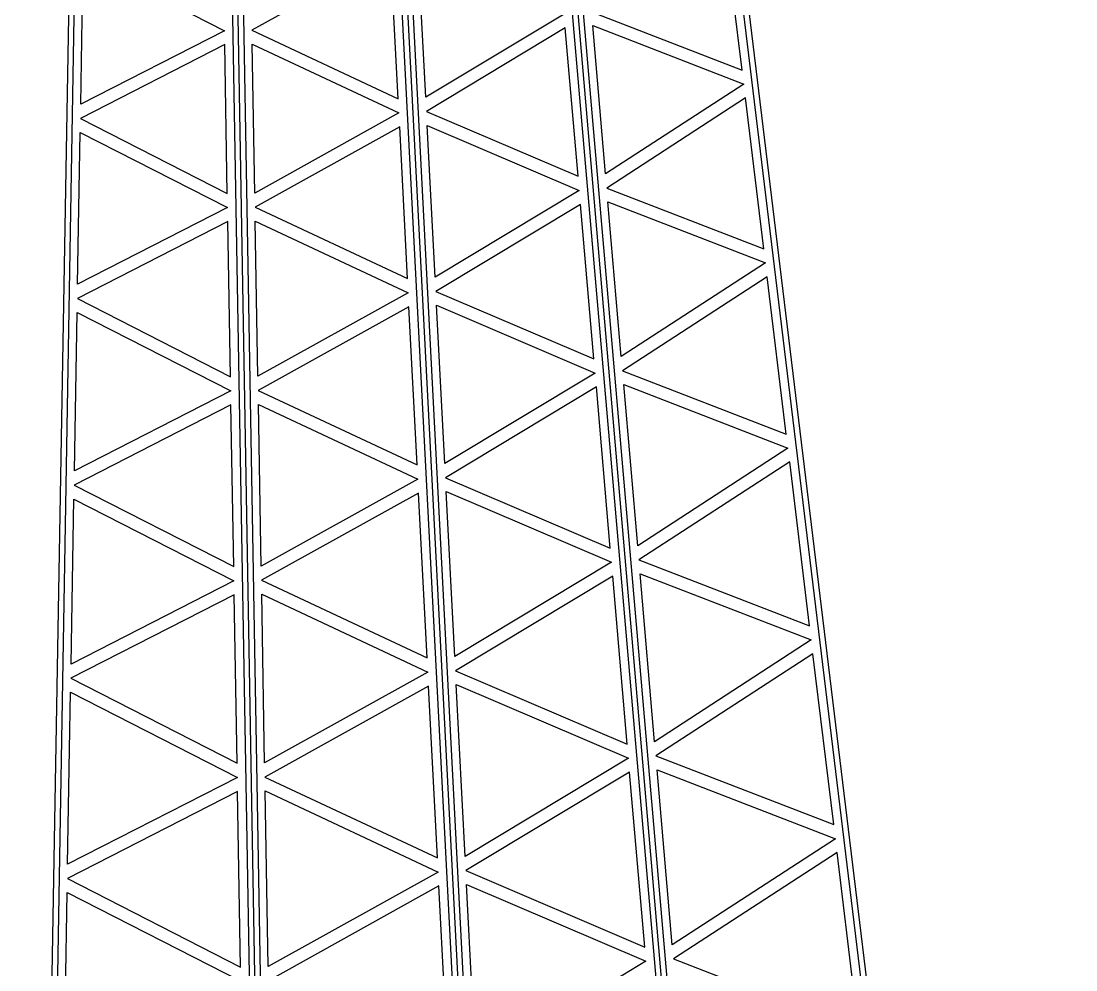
# Model space of a CAD drawing. Header units: millimetres. Extents: x -24 to 168, y 0 to 672.
# Drawn here: x -24 to 167.6, y 325.6 to 498 of the extents above; entities that cross this region are included whole.
import ezdxf

# ---------------------------------------------------------------- set-up
doc = ezdxf.new("R2010")
doc.units = ezdxf.units.MM
doc.header["$MEASUREMENT"] = 0
doc.layers.add('Body001', color=7, linetype='CONTINUOUS')

msp = doc.modelspace()

# ---------------------------------------------------------------- linework, layer by layer
at = {"layer": 'Body001'}
for p, q in [((86.3, 672.06, 1.2), (166.61, 9.81, 1.2)), ((86.3, 672.06, 1.2), (166.61, 9.81, 1.2)), ((87.29, 672.17, 0.2), (167.6, 9.92, 0.2)), ((87.29, 672.17), (167.6, 9.92)), ((87.29, 672.17, 0.2), (167.6, 9.92, 0.2)), ((87.29, 672.17), (167.6, 9.92)), ((61.43, 669.52, 1.2), (118.86, 4.89, 1.2)), ((61.43, 669.52, 1.2), (118.86, 4.89, 1.2)), ((62.43, 669.58, 0.2), (119.86, 4.96, 0.2)), ((62.43, 669.58, 0.2), (119.86, 4.96, 0.2)), ((63.42, 669.69, 1.2), (120.85, 5.07, 1.2)), ((63.42, 669.69, 1.2), (120.85, 5.07, 1.2)), ((-12.5, 667, 0.2), (-24, 0, 0.2)), ((-12.5, 667), (-24, 0)), ((-12.5, 667, 0.2), (-24, 0, 0.2)), ((-12.5, 667), (-24, 0)), ((-11.5, 667, 1.2), (-23, 0, 1.2)), ((-11.5, 667, 1.2), (-23, 0, 1.2)), ((11.5, 667, 1.2), (23, 0, 1.2)), ((11.5, 667, 1.2), (23, 0, 1.2)), ((12.5, 667, 0.2), (24, 0, 0.2)), ((12.5, 667, 0.2), (24, 0, 0.2)), ((13.5, 667.03, 1.2), (25, 0.03, 1.2)), ((13.5, 667.03, 1.2), (25, 0.03, 1.2)), ((36.49, 667.83, 1.2), (70.97, 1.62, 1.2)), ((36.49, 667.83, 1.2), (70.97, 1.62, 1.2)), ((37.49, 667.86, 0.2), (71.97, 1.65, 0.2)), ((37.49, 667.86, 0.2), (71.97, 1.65, 0.2)), ((38.48, 667.93, 1.2), (72.97, 1.72, 1.2)), ((38.48, 667.93, 1.2), (72.97, 1.72, 1.2)), ((106.97, 489.14, 1.2), (103.78, 515.43, 1.2)), ((106.97, 489.14), (103.78, 515.43)), ((106.97, 489.14, 1.2), (103.78, 515.43, 1.2)), ((106.97, 489.14), (103.78, 515.43)), ((43.13, 510.37, 1.2), (17.94, 496.37, 1.2)), ((43.13, 510.37), (17.94, 496.37)), ((43.13, 510.37, 1.2), (17.94, 496.37, 1.2)), ((43.13, 510.37), (17.94, 496.37)), ((44.5, 483.92, 1.2), (43.13, 510.37, 1.2)), ((44.5, 483.92), (43.13, 510.37)), ((44.5, 483.92, 1.2), (43.13, 510.37, 1.2)), ((44.5, 483.92), (43.13, 510.37)), ((49.5, 484.18, 1.2), (48.13, 510.62, 1.2)), ((49.5, 484.18), (48.13, 510.62)), ((49.5, 484.18, 1.2), (48.13, 510.62, 1.2)), ((49.5, 484.18), (48.13, 510.62)), ((-13.17, 482.92, 1.2), (-12.72, 509.4, 1.2)), ((-13.17, 482.92), (-12.72, 509.4)), ((-13.17, 482.92, 1.2), (-12.72, 509.4, 1.2)), ((-13.17, 482.92), (-12.72, 509.4)), ((-12.72, 509.4, 1.2), (12.94, 496.28, 1.2)), ((-12.72, 509.4), (12.94, 496.28)), ((-12.72, 509.4, 1.2), (12.94, 496.28, 1.2)), ((-12.72, 509.4), (12.94, 496.28)), ((74.63, 499.3, 1.2), (49.5, 484.18, 1.2)), ((74.63, 499.3), (49.5, 484.18)), ((74.63, 499.3, 1.2), (49.5, 484.18, 1.2)), ((74.63, 499.3), (49.5, 484.18)), ((79.61, 499.73, 1.2), (106.97, 489.14, 1.2)), ((79.61, 499.73), (106.97, 489.14)), ((79.61, 499.73, 1.2), (106.97, 489.14, 1.2)), ((79.61, 499.73), (106.97, 489.14)), ((12.94, 496.28, 1.2), (-13.17, 482.92, 1.2)), ((12.94, 496.28), (-13.17, 482.92)), ((12.94, 496.28, 1.2), (-13.17, 482.92, 1.2)), ((12.94, 496.28), (-13.17, 482.92)), ((12.94, 496.28), (12.94, 496.28, 1.2)), ((12.94, 496.28), (12.94, 496.28, 1.2)), ((17.94, 496.37, 1.2), (44.5, 483.92, 1.2)), ((17.94, 496.37), (17.94, 496.37, 1.2)), ((17.94, 496.37), (17.94, 496.37, 1.2)), ((17.94, 496.37), (44.5, 483.92)), ((17.94, 496.37, 1.2), (44.5, 483.92, 1.2)), ((17.94, 496.37), (44.5, 483.92)), ((74.85, 496.78, 1.2), (49.63, 481.6, 1.2)), ((74.85, 496.78), (49.63, 481.6)), ((74.85, 496.78, 1.2), (49.63, 481.6, 1.2)), ((74.85, 496.78), (49.63, 481.6)), ((77.18, 469.83, 1.2), (74.85, 496.78, 1.2)), ((74.85, 496.78), (74.85, 496.78, 1.2)), ((74.85, 496.78), (74.85, 496.78, 1.2)), ((77.18, 469.83), (74.85, 496.78)), ((77.18, 469.83, 1.2), (74.85, 496.78, 1.2)), ((77.18, 469.83), (74.85, 496.78)), ((79.83, 497.21, 1.2), (107.28, 486.58, 1.2)), ((82.16, 470.26, 1.2), (79.83, 497.21, 1.2)), ((79.83, 497.21), (79.83, 497.21, 1.2)), ((79.83, 497.21), (107.28, 486.58)), ((79.83, 497.21, 1.2), (107.28, 486.58, 1.2)), ((79.83, 497.21), (79.83, 497.21, 1.2)), ((82.16, 470.26), (79.83, 497.21)), ((82.16, 470.26, 1.2), (79.83, 497.21, 1.2)), ((79.83, 497.21), (107.28, 486.58)), ((82.16, 470.26), (79.83, 497.21)), ((12.99, 493.75, 1.2), (-13.22, 480.34, 1.2)), ((12.99, 493.75), (-13.22, 480.34)), ((12.99, 493.75, 1.2), (-13.22, 480.34, 1.2)), ((12.99, 493.75), (-13.22, 480.34)), ((13.45, 466.71, 1.2), (12.99, 493.75, 1.2)), ((12.99, 493.75), (12.99, 493.75, 1.2)), ((12.99, 493.75), (12.99, 493.75, 1.2)), ((13.45, 466.71), (12.99, 493.75)), ((13.45, 466.71, 1.2), (12.99, 493.75, 1.2)), ((13.45, 466.71), (12.99, 493.75)), ((17.99, 493.83, 1.2), (44.64, 481.34, 1.2)), ((18.45, 466.79, 1.2), (17.99, 493.83, 1.2)), ((17.99, 493.83), (17.99, 493.83, 1.2)), ((17.99, 493.83), (44.64, 481.34)), ((17.99, 493.83, 1.2), (44.64, 481.34, 1.2)), ((17.99, 493.83), (17.99, 493.83, 1.2)), ((18.45, 466.79), (17.99, 493.83)), ((18.45, 466.79, 1.2), (17.99, 493.83, 1.2)), ((17.99, 493.83), (44.64, 481.34)), ((18.45, 466.79), (17.99, 493.83)), ((106.97, 489.14), (106.97, 489.14, 1.2)), ((106.97, 489.14), (106.97, 489.14, 1.2)), ((107.28, 486.58, 1.2), (82.16, 470.26, 1.2)), ((107.28, 486.58), (82.16, 470.26)), ((107.28, 486.58, 1.2), (82.16, 470.26, 1.2)), ((107.28, 486.58), (82.16, 470.26)), ((107.28, 486.58), (107.28, 486.58, 1.2)), ((107.28, 486.58), (107.28, 486.58, 1.2)), ((-13.17, 482.92), (-13.17, 482.92, 1.2)), ((-13.17, 482.92), (-13.17, 482.92, 1.2)), ((44.5, 483.92), (44.5, 483.92, 1.2)), ((44.5, 483.92), (44.5, 483.92, 1.2)), ((49.5, 484.18), (49.5, 484.18, 1.2)), ((49.5, 484.18), (49.5, 484.18, 1.2)), ((107.58, 484.07, 1.2), (82.38, 467.69, 1.2)), ((107.58, 484.07), (82.38, 467.69)), ((107.58, 484.07, 1.2), (82.38, 467.69, 1.2)), ((107.58, 484.07), (82.38, 467.69)), ((110.91, 456.65, 1.2), (107.58, 484.07, 1.2)), ((107.58, 484.07), (107.58, 484.07, 1.2)), ((107.58, 484.07), (107.58, 484.07, 1.2)), ((110.91, 456.65), (107.58, 484.07)), ((110.91, 456.65, 1.2), (107.58, 484.07, 1.2)), ((110.91, 456.65), (107.58, 484.07)), ((44.64, 481.34, 1.2), (18.45, 466.79, 1.2)), ((44.64, 481.34), (18.45, 466.79)), ((44.64, 481.34, 1.2), (18.45, 466.79, 1.2)), ((44.64, 481.34), (18.45, 466.79)), ((44.64, 481.34), (44.64, 481.34, 1.2)), ((44.64, 481.34), (44.64, 481.34, 1.2)), ((49.63, 481.6, 1.2), (77.18, 469.83, 1.2)), ((49.63, 481.6), (49.63, 481.6, 1.2)), ((49.63, 481.6), (49.63, 481.6, 1.2)), ((49.63, 481.6), (77.18, 469.83)), ((49.63, 481.6, 1.2), (77.18, 469.83, 1.2)), ((49.63, 481.6), (77.18, 469.83)), ((-13.22, 480.34, 1.2), (13.45, 466.71, 1.2)), ((-13.22, 480.34), (-13.22, 480.34, 1.2)), ((-13.22, 480.34), (-13.22, 480.34, 1.2)), ((-13.22, 480.34), (13.45, 466.71)), ((-13.22, 480.34, 1.2), (13.45, 466.71, 1.2)), ((-13.22, 480.34), (13.45, 466.71)), ((49.76, 479.07, 1.2), (77.4, 467.26, 1.2)), ((51.19, 451.49, 1.2), (49.76, 479.07, 1.2)), ((49.76, 479.07), (49.76, 479.07, 1.2)), ((49.76, 479.07), (77.4, 467.26)), ((49.76, 479.07, 1.2), (77.4, 467.26, 1.2)), ((49.76, 479.07), (49.76, 479.07, 1.2)), ((51.19, 451.49), (49.76, 479.07)), ((51.19, 451.49, 1.2), (49.76, 479.07, 1.2)), ((49.76, 479.07), (77.4, 467.26)), ((51.19, 451.49), (49.76, 479.07)), ((-13.74, 450.2, 1.2), (-13.26, 477.81, 1.2)), ((-13.74, 450.2), (-13.26, 477.81)), ((-13.74, 450.2, 1.2), (-13.26, 477.81, 1.2)), ((-13.74, 450.2), (-13.26, 477.81)), ((-13.26, 477.81, 1.2), (13.5, 464.13, 1.2)), ((-13.26, 477.81), (-13.26, 477.81, 1.2)), ((-13.26, 477.81), (13.5, 464.13)), ((-13.26, 477.81, 1.2), (13.5, 464.13, 1.2)), ((-13.26, 477.81), (-13.26, 477.81, 1.2)), ((-13.26, 477.81), (13.5, 464.13)), ((44.77, 478.81, 1.2), (18.5, 464.21, 1.2)), ((44.77, 478.81), (18.5, 464.21)), ((44.77, 478.81, 1.2), (18.5, 464.21, 1.2)), ((44.77, 478.81), (18.5, 464.21)), ((46.2, 451.23, 1.2), (44.77, 478.81, 1.2)), ((44.77, 478.81), (44.77, 478.81, 1.2)), ((44.77, 478.81), (44.77, 478.81, 1.2)), ((46.2, 451.23), (44.77, 478.81)), ((46.2, 451.23, 1.2), (44.77, 478.81, 1.2)), ((46.2, 451.23), (44.77, 478.81)), ((77.18, 469.83), (77.18, 469.83, 1.2)), ((77.18, 469.83), (77.18, 469.83, 1.2)), ((82.16, 470.26), (82.16, 470.26, 1.2)), ((82.16, 470.26), (82.16, 470.26, 1.2)), ((82.38, 467.69, 1.2), (110.91, 456.65, 1.2)), ((82.38, 467.69), (82.38, 467.69, 1.2)), ((82.38, 467.69), (82.38, 467.69, 1.2)), ((82.38, 467.69), (110.91, 456.65)), ((82.38, 467.69, 1.2), (110.91, 456.65, 1.2)), ((82.38, 467.69), (110.91, 456.65)), ((13.45, 466.71), (13.45, 466.71, 1.2)), ((13.45, 466.71), (13.45, 466.71, 1.2)), ((18.45, 466.79), (18.45, 466.79, 1.2)), ((18.45, 466.79), (18.45, 466.79, 1.2)), ((77.4, 467.26, 1.2), (51.19, 451.49, 1.2)), ((77.4, 467.26), (51.19, 451.49)), ((77.4, 467.26, 1.2), (51.19, 451.49, 1.2)), ((77.4, 467.26), (51.19, 451.49)), ((77.4, 467.26), (77.4, 467.26, 1.2)), ((77.4, 467.26), (77.4, 467.26, 1.2)), ((13.5, 464.13, 1.2), (-13.74, 450.2, 1.2)), ((13.5, 464.13), (-13.74, 450.2)), ((13.5, 464.13, 1.2), (-13.74, 450.2, 1.2)), ((13.5, 464.13), (-13.74, 450.2)), ((13.5, 464.13), (13.5, 464.13, 1.2)), ((13.5, 464.13), (13.5, 464.13, 1.2)), ((18.5, 464.21, 1.2), (46.2, 451.23, 1.2)), ((18.5, 464.21), (18.5, 464.21, 1.2)), ((18.5, 464.21), (18.5, 464.21, 1.2)), ((18.5, 464.21), (46.2, 451.23)), ((18.5, 464.21, 1.2), (46.2, 451.23, 1.2)), ((18.5, 464.21), (46.2, 451.23)), ((77.62, 464.73, 1.2), (51.32, 448.91, 1.2)), ((77.62, 464.73), (51.32, 448.91)), ((77.62, 464.73, 1.2), (51.32, 448.91, 1.2)), ((77.62, 464.73), (51.32, 448.91)), ((80.05, 436.64, 1.2), (77.62, 464.73, 1.2)), ((77.62, 464.73), (77.62, 464.73, 1.2)), ((77.62, 464.73), (77.62, 464.73, 1.2)), ((80.05, 436.64), (77.62, 464.73)), ((80.05, 436.64, 1.2), (77.62, 464.73, 1.2)), ((80.05, 436.64), (77.62, 464.73)), ((82.6, 465.17, 1.2), (111.22, 454.09, 1.2)), ((85.03, 437.07, 1.2), (82.6, 465.17, 1.2)), ((82.6, 465.17), (82.6, 465.17, 1.2)), ((82.6, 465.17), (111.22, 454.09)), ((82.6, 465.17, 1.2), (111.22, 454.09, 1.2)), ((82.6, 465.17), (82.6, 465.17, 1.2)), ((85.03, 437.07), (82.6, 465.17)), ((85.03, 437.07, 1.2), (82.6, 465.17, 1.2)), ((82.6, 465.17), (111.22, 454.09)), ((85.03, 437.07), (82.6, 465.17)), ((13.54, 461.59, 1.2), (-13.78, 447.62, 1.2)), ((13.54, 461.59), (-13.78, 447.62)), ((13.54, 461.59, 1.2), (-13.78, 447.62, 1.2)), ((13.54, 461.59), (-13.78, 447.62)), ((14.03, 433.4, 1.2), (13.54, 461.59, 1.2)), ((13.54, 461.59), (13.54, 461.59, 1.2)), ((13.54, 461.59), (13.54, 461.59, 1.2)), ((14.03, 433.4), (13.54, 461.59)), ((14.03, 433.4, 1.2), (13.54, 461.59, 1.2)), ((14.03, 433.4), (13.54, 461.59)), ((18.54, 461.68, 1.2), (46.33, 448.65, 1.2)), ((19.03, 433.48, 1.2), (18.54, 461.68, 1.2)), ((18.54, 461.68), (18.54, 461.68, 1.2)), ((18.54, 461.68), (46.33, 448.65)), ((18.54, 461.68, 1.2), (46.33, 448.65, 1.2)), ((18.54, 461.68), (18.54, 461.68, 1.2)), ((19.03, 433.48), (18.54, 461.68)), ((19.03, 433.48, 1.2), (18.54, 461.68, 1.2)), ((18.54, 461.68), (46.33, 448.65)), ((19.03, 433.48), (18.54, 461.68)), ((110.91, 456.65), (110.91, 456.65, 1.2)), ((110.91, 456.65), (110.91, 456.65, 1.2)), ((111.22, 454.09, 1.2), (85.03, 437.07, 1.2)), ((111.22, 454.09), (85.03, 437.07)), ((111.22, 454.09, 1.2), (85.03, 437.07, 1.2)), ((111.22, 454.09), (85.03, 437.07)), ((111.22, 454.09), (111.22, 454.09, 1.2)), ((111.22, 454.09), (111.22, 454.09, 1.2)), ((46.2, 451.23), (46.2, 451.23, 1.2)), ((46.2, 451.23), (46.2, 451.23, 1.2)), ((51.19, 451.49), (51.19, 451.49, 1.2)), ((51.19, 451.49), (51.19, 451.49, 1.2)), ((111.52, 451.57, 1.2), (85.25, 434.5, 1.2)), ((111.52, 451.57), (85.25, 434.5)), ((111.52, 451.57, 1.2), (85.25, 434.5, 1.2)), ((111.52, 451.57), (85.25, 434.5)), ((114.99, 422.99, 1.2), (111.52, 451.57, 1.2)), ((111.52, 451.57), (111.52, 451.57, 1.2)), ((111.52, 451.57), (111.52, 451.57, 1.2)), ((114.99, 422.99), (111.52, 451.57)), ((114.99, 422.99, 1.2), (111.52, 451.57, 1.2)), ((114.99, 422.99), (111.52, 451.57)), ((-13.74, 450.2), (-13.74, 450.2, 1.2)), ((-13.74, 450.2), (-13.74, 450.2, 1.2)), ((46.33, 448.65, 1.2), (19.03, 433.48, 1.2)), ((46.33, 448.65), (19.03, 433.48)), ((46.33, 448.65, 1.2), (19.03, 433.48, 1.2)), ((46.33, 448.65), (19.03, 433.48)), ((46.33, 448.65), (46.33, 448.65, 1.2)), ((46.33, 448.65), (46.33, 448.65, 1.2)), ((51.32, 448.91, 1.2), (80.05, 436.64, 1.2)), ((51.32, 448.91), (51.32, 448.91, 1.2)), ((51.32, 448.91), (51.32, 448.91, 1.2)), ((51.32, 448.91), (80.05, 436.64)), ((51.32, 448.91, 1.2), (80.05, 436.64, 1.2)), ((51.32, 448.91), (80.05, 436.64)), ((-13.78, 447.62, 1.2), (14.03, 433.4, 1.2)), ((-13.78, 447.62), (-13.78, 447.62, 1.2)), ((-13.78, 447.62), (-13.78, 447.62, 1.2)), ((-13.78, 447.62), (14.03, 433.4)), ((-13.78, 447.62, 1.2), (14.03, 433.4, 1.2)), ((-13.78, 447.62), (14.03, 433.4)), ((-14.32, 416.3, 1.2), (-13.83, 445.08, 1.2)), ((-14.32, 416.3), (-13.83, 445.08)), ((-14.32, 416.3, 1.2), (-13.83, 445.08, 1.2)), ((-14.32, 416.3), (-13.83, 445.08)), ((-13.83, 445.08, 1.2), (14.07, 430.82, 1.2)), ((-13.83, 445.08), (-13.83, 445.08, 1.2)), ((-13.83, 445.08), (14.07, 430.82)), ((-13.83, 445.08, 1.2), (14.07, 430.82, 1.2)), ((-13.83, 445.08), (-13.83, 445.08, 1.2)), ((-13.83, 445.08), (14.07, 430.82)), ((46.46, 446.12, 1.2), (19.07, 430.9, 1.2)), ((46.46, 446.12), (19.07, 430.9)), ((46.46, 446.12, 1.2), (19.07, 430.9, 1.2)), ((46.46, 446.12), (19.07, 430.9)), ((47.95, 417.37, 1.2), (46.46, 446.12, 1.2)), ((46.46, 446.12), (46.46, 446.12, 1.2)), ((46.46, 446.12), (46.46, 446.12, 1.2)), ((47.95, 417.37), (46.46, 446.12)), ((47.95, 417.37, 1.2), (46.46, 446.12, 1.2)), ((47.95, 417.37), (46.46, 446.12)), ((51.45, 446.38, 1.2), (80.27, 434.07, 1.2)), ((52.94, 417.63, 1.2), (51.45, 446.38, 1.2)), ((51.45, 446.38), (51.45, 446.38, 1.2)), ((51.45, 446.38), (80.27, 434.07)), ((51.45, 446.38, 1.2), (80.27, 434.07, 1.2)), ((51.45, 446.38), (51.45, 446.38, 1.2)), ((52.94, 417.63), (51.45, 446.38)), ((52.94, 417.63, 1.2), (51.45, 446.38, 1.2)), ((51.45, 446.38), (80.27, 434.07)), ((52.94, 417.63), (51.45, 446.38)), ((85.03, 437.07), (85.03, 437.07, 1.2)), ((85.03, 437.07), (85.03, 437.07, 1.2)), ((80.05, 436.64), (80.05, 436.64, 1.2)), ((80.05, 436.64), (80.05, 436.64, 1.2)), ((14.03, 433.4), (14.03, 433.4, 1.2)), ((14.03, 433.4), (14.03, 433.4, 1.2)), ((19.03, 433.48), (19.03, 433.48, 1.2)), ((19.03, 433.48), (19.03, 433.48, 1.2)), ((80.27, 434.07, 1.2), (52.94, 417.63, 1.2)), ((80.27, 434.07), (52.94, 417.63)), ((80.27, 434.07, 1.2), (52.94, 417.63, 1.2)), ((80.27, 434.07), (52.94, 417.63)), ((80.27, 434.07), (80.27, 434.07, 1.2)), ((80.27, 434.07), (80.27, 434.07, 1.2)), ((85.25, 434.5, 1.2), (114.99, 422.99, 1.2)), ((85.25, 434.5), (85.25, 434.5, 1.2)), ((85.25, 434.5), (85.25, 434.5, 1.2)), ((85.25, 434.5), (114.99, 422.99)), ((85.25, 434.5, 1.2), (114.99, 422.99, 1.2)), ((85.25, 434.5), (114.99, 422.99)), ((80.49, 431.54, 1.2), (53.08, 415.05, 1.2)), ((80.49, 431.54), (53.08, 415.05)), ((80.49, 431.54, 1.2), (53.08, 415.05, 1.2)), ((80.49, 431.54), (53.08, 415.05)), ((83.02, 402.26, 1.2), (80.49, 431.54, 1.2)), ((80.49, 431.54), (80.49, 431.54, 1.2)), ((80.49, 431.54), (80.49, 431.54, 1.2)), ((83.02, 402.26), (80.49, 431.54)), ((83.02, 402.26, 1.2), (80.49, 431.54, 1.2)), ((83.02, 402.26), (80.49, 431.54)), ((85.47, 431.97, 1.2), (115.3, 420.43, 1.2)), ((88, 402.69, 1.2), (85.47, 431.97, 1.2)), ((85.47, 431.97), (85.47, 431.97, 1.2)), ((85.47, 431.97), (115.3, 420.43)), ((85.47, 431.97, 1.2), (115.3, 420.43, 1.2)), ((85.47, 431.97), (85.47, 431.97, 1.2)), ((88, 402.69), (85.47, 431.97)), ((88, 402.69, 1.2), (85.47, 431.97, 1.2)), ((85.47, 431.97), (115.3, 420.43)), ((88, 402.69), (85.47, 431.97)), ((14.07, 430.82, 1.2), (-14.32, 416.3, 1.2)), ((14.07, 430.82), (-14.32, 416.3)), ((14.07, 430.82, 1.2), (-14.32, 416.3, 1.2)), ((14.07, 430.82), (-14.32, 416.3)), ((14.07, 430.82), (14.07, 430.82, 1.2)), ((14.07, 430.82), (14.07, 430.82, 1.2)), ((19.07, 430.9, 1.2), (47.95, 417.37, 1.2)), ((19.07, 430.9), (19.07, 430.9, 1.2)), ((19.07, 430.9), (19.07, 430.9, 1.2)), ((19.07, 430.9), (47.95, 417.37)), ((19.07, 430.9, 1.2), (47.95, 417.37, 1.2)), ((19.07, 430.9), (47.95, 417.37)), ((14.12, 428.28, 1.2), (-14.37, 413.71, 1.2)), ((14.12, 428.28), (-14.37, 413.71)), ((14.12, 428.28, 1.2), (-14.37, 413.71, 1.2)), ((14.12, 428.28), (-14.37, 413.71)), ((14.62, 398.89, 1.2), (14.12, 428.28, 1.2)), ((14.12, 428.28), (14.12, 428.28, 1.2)), ((14.12, 428.28), (14.12, 428.28, 1.2)), ((14.62, 398.89), (14.12, 428.28)), ((14.62, 398.89, 1.2), (14.12, 428.28, 1.2)), ((14.62, 398.89), (14.12, 428.28)), ((19.11, 428.37, 1.2), (48.08, 414.79, 1.2)), ((19.62, 398.98, 1.2), (19.11, 428.37, 1.2)), ((19.11, 428.37), (19.11, 428.37, 1.2)), ((19.11, 428.37), (48.08, 414.79)), ((19.11, 428.37, 1.2), (48.08, 414.79, 1.2)), ((19.11, 428.37), (19.11, 428.37, 1.2)), ((19.62, 398.98), (19.11, 428.37)), ((19.62, 398.98, 1.2), (19.11, 428.37, 1.2)), ((19.11, 428.37), (48.08, 414.79)), ((19.62, 398.98), (19.11, 428.37)), ((114.99, 422.99), (114.99, 422.99, 1.2)), ((114.99, 422.99), (114.99, 422.99, 1.2)), ((115.3, 420.43, 1.2), (88, 402.69, 1.2)), ((115.3, 420.43), (88, 402.69)), ((115.3, 420.43, 1.2), (88, 402.69, 1.2)), ((115.3, 420.43), (88, 402.69)), ((115.3, 420.43), (115.3, 420.43, 1.2)), ((115.3, 420.43), (115.3, 420.43, 1.2)), ((115.61, 417.91, 1.2), (88.22, 400.12, 1.2)), ((115.61, 417.91), (88.22, 400.12)), ((115.61, 417.91, 1.2), (88.22, 400.12, 1.2)), ((115.61, 417.91), (88.22, 400.12)), ((119.22, 388.12, 1.2), (115.61, 417.91, 1.2)), ((115.61, 417.91), (115.61, 417.91, 1.2)), ((115.61, 417.91), (115.61, 417.91, 1.2)), ((119.22, 388.12), (115.61, 417.91)), ((119.22, 388.12, 1.2), (115.61, 417.91, 1.2)), ((119.22, 388.12), (115.61, 417.91)), ((-14.32, 416.3), (-14.32, 416.3, 1.2)), ((-14.32, 416.3), (-14.32, 416.3, 1.2)), ((47.95, 417.37), (47.95, 417.37, 1.2)), ((47.95, 417.37), (47.95, 417.37, 1.2)), ((52.94, 417.63), (52.94, 417.63, 1.2)), ((52.94, 417.63), (52.94, 417.63, 1.2)), ((48.08, 414.79, 1.2), (19.62, 398.98, 1.2)), ((48.08, 414.79), (19.62, 398.98)), ((48.08, 414.79, 1.2), (19.62, 398.98, 1.2)), ((48.08, 414.79), (19.62, 398.98)), ((48.08, 414.79), (48.08, 414.79, 1.2)), ((48.08, 414.79), (48.08, 414.79, 1.2)), ((53.08, 415.05, 1.2), (83.02, 402.26, 1.2)), ((53.08, 415.05), (53.08, 415.05, 1.2)), ((53.08, 415.05), (53.08, 415.05, 1.2)), ((53.08, 415.05), (83.02, 402.26)), ((53.08, 415.05, 1.2), (83.02, 402.26, 1.2)), ((53.08, 415.05), (83.02, 402.26)), ((-14.37, 413.71, 1.2), (14.62, 398.89, 1.2)), ((-14.37, 413.71), (-14.37, 413.71, 1.2)), ((-14.37, 413.71), (-14.37, 413.71, 1.2)), ((-14.37, 413.71), (14.62, 398.89)), ((-14.37, 413.71, 1.2), (14.62, 398.89, 1.2)), ((-14.37, 413.71), (14.62, 398.89)), ((48.21, 412.26, 1.2), (19.67, 396.4, 1.2)), ((48.21, 412.26), (19.67, 396.4)), ((48.21, 412.26, 1.2), (19.67, 396.4, 1.2)), ((48.21, 412.26), (19.67, 396.4)), ((49.76, 382.29, 1.2), (48.21, 412.26, 1.2)), ((48.21, 412.26), (48.21, 412.26, 1.2)), ((48.21, 412.26), (48.21, 412.26, 1.2)), ((49.76, 382.29), (48.21, 412.26)), ((49.76, 382.29, 1.2), (48.21, 412.26, 1.2)), ((49.76, 382.29), (48.21, 412.26)), ((53.21, 412.52, 1.2), (83.24, 399.69, 1.2)), ((54.76, 382.55, 1.2), (53.21, 412.52, 1.2)), ((53.21, 412.52), (53.21, 412.52, 1.2)), ((53.21, 412.52), (83.24, 399.69)), ((53.21, 412.52, 1.2), (83.24, 399.69, 1.2)), ((53.21, 412.52), (53.21, 412.52, 1.2)), ((54.76, 382.55), (53.21, 412.52)), ((54.76, 382.55, 1.2), (53.21, 412.52, 1.2)), ((53.21, 412.52), (83.24, 399.69)), ((54.76, 382.55), (53.21, 412.52)), ((-14.93, 381.18, 1.2), (-14.41, 411.18, 1.2)), ((-14.93, 381.18), (-14.41, 411.18)), ((-14.93, 381.18, 1.2), (-14.41, 411.18, 1.2)), ((-14.93, 381.18), (-14.41, 411.18)), ((-14.41, 411.18, 1.2), (14.67, 396.31, 1.2)), ((-14.41, 411.18), (-14.41, 411.18, 1.2)), ((-14.41, 411.18), (14.67, 396.31)), ((-14.41, 411.18, 1.2), (14.67, 396.31, 1.2)), ((-14.41, 411.18), (-14.41, 411.18, 1.2)), ((-14.41, 411.18), (14.67, 396.31)), ((88, 402.69), (88, 402.69, 1.2)), ((88, 402.69), (88, 402.69, 1.2)), ((83.02, 402.26), (83.02, 402.26, 1.2)), ((83.02, 402.26), (83.02, 402.26, 1.2)), ((14.62, 398.89), (14.62, 398.89, 1.2)), ((14.62, 398.89), (14.62, 398.89, 1.2)), ((19.62, 398.98), (19.62, 398.98, 1.2)), ((19.62, 398.98), (19.62, 398.98, 1.2)), ((83.24, 399.69, 1.2), (54.76, 382.55, 1.2)), ((83.24, 399.69), (54.76, 382.55)), ((83.24, 399.69, 1.2), (54.76, 382.55, 1.2)), ((83.24, 399.69), (54.76, 382.55)), ((83.24, 399.69), (83.24, 399.69, 1.2)), ((83.24, 399.69), (83.24, 399.69, 1.2)), ((88.22, 400.12, 1.2), (119.22, 388.12, 1.2)), ((88.22, 400.12), (88.22, 400.12, 1.2)), ((88.22, 400.12), (88.22, 400.12, 1.2)), ((88.22, 400.12), (119.22, 388.12)), ((88.22, 400.12, 1.2), (119.22, 388.12, 1.2)), ((88.22, 400.12), (119.22, 388.12)), ((83.46, 397.16, 1.2), (54.89, 379.97, 1.2)), ((83.46, 397.16), (54.89, 379.97)), ((83.46, 397.16, 1.2), (54.89, 379.97, 1.2)), ((83.46, 397.16), (54.89, 379.97)), ((86.09, 366.64, 1.2), (83.46, 397.16, 1.2)), ((83.46, 397.16), (83.46, 397.16, 1.2)), ((83.46, 397.16), (83.46, 397.16, 1.2)), ((86.09, 366.64), (83.46, 397.16)), ((86.09, 366.64, 1.2), (83.46, 397.16, 1.2)), ((86.09, 366.64), (83.46, 397.16)), ((88.44, 397.59, 1.2), (119.53, 385.56, 1.2)), ((91.08, 367.07, 1.2), (88.44, 397.59, 1.2)), ((88.44, 397.59), (88.44, 397.59, 1.2)), ((88.44, 397.59), (119.53, 385.56)), ((88.44, 397.59, 1.2), (119.53, 385.56, 1.2)), ((88.44, 397.59), (88.44, 397.59, 1.2)), ((91.08, 367.07), (88.44, 397.59)), ((91.08, 367.07, 1.2), (88.44, 397.59, 1.2)), ((88.44, 397.59), (119.53, 385.56)), ((91.08, 367.07), (88.44, 397.59)), ((14.67, 396.31, 1.2), (-14.93, 381.18, 1.2)), ((14.67, 396.31), (-14.93, 381.18)), ((14.67, 396.31, 1.2), (-14.93, 381.18, 1.2)), ((14.67, 396.31), (-14.93, 381.18)), ((14.67, 396.31), (14.67, 396.31, 1.2)), ((14.67, 396.31), (14.67, 396.31, 1.2)), ((19.67, 396.4, 1.2), (49.76, 382.29, 1.2)), ((19.67, 396.4), (19.67, 396.4, 1.2)), ((19.67, 396.4), (19.67, 396.4, 1.2)), ((19.67, 396.4), (49.76, 382.29)), ((19.67, 396.4, 1.2), (49.76, 382.29, 1.2)), ((19.67, 396.4), (49.76, 382.29)), ((14.71, 393.78, 1.2), (-14.97, 378.6, 1.2)), ((14.71, 393.78), (-14.97, 378.6)), ((14.71, 393.78, 1.2), (-14.97, 378.6, 1.2)), ((14.71, 393.78), (-14.97, 378.6)), ((15.24, 363.15, 1.2), (14.71, 393.78, 1.2)), ((14.71, 393.78), (14.71, 393.78, 1.2)), ((14.71, 393.78), (14.71, 393.78, 1.2)), ((15.24, 363.15), (14.71, 393.78)), ((15.24, 363.15, 1.2), (14.71, 393.78, 1.2)), ((15.24, 363.15), (14.71, 393.78)), ((19.71, 393.86, 1.2), (49.9, 379.71, 1.2)), ((20.24, 363.23, 1.2), (19.71, 393.86, 1.2)), ((19.71, 393.86), (19.71, 393.86, 1.2)), ((19.71, 393.86), (49.9, 379.71)), ((19.71, 393.86, 1.2), (49.9, 379.71, 1.2)), ((19.71, 393.86), (19.71, 393.86, 1.2)), ((20.24, 363.23), (19.71, 393.86)), ((20.24, 363.23, 1.2), (19.71, 393.86, 1.2)), ((19.71, 393.86), (49.9, 379.71)), ((20.24, 363.23), (19.71, 393.86)), ((119.22, 388.12), (119.22, 388.12, 1.2)), ((119.22, 388.12), (119.22, 388.12, 1.2)), ((119.53, 385.56, 1.2), (91.08, 367.07, 1.2)), ((119.53, 385.56), (91.08, 367.07)), ((119.53, 385.56, 1.2), (91.08, 367.07, 1.2)), ((119.53, 385.56), (91.08, 367.07)), ((119.53, 385.56), (119.53, 385.56, 1.2)), ((119.53, 385.56), (119.53, 385.56, 1.2)), ((49.76, 382.29), (49.76, 382.29, 1.2)), ((49.76, 382.29), (49.76, 382.29, 1.2)), ((54.76, 382.55), (54.76, 382.55, 1.2)), ((54.76, 382.55), (54.76, 382.55, 1.2)), ((119.84, 383.04, 1.2), (91.3, 364.5, 1.2)), ((119.84, 383.04), (91.3, 364.5)), ((119.84, 383.04, 1.2), (91.3, 364.5, 1.2)), ((119.84, 383.04), (91.3, 364.5)), ((123.6, 352, 1.2), (119.84, 383.04, 1.2)), ((119.84, 383.04), (119.84, 383.04, 1.2)), ((119.84, 383.04), (119.84, 383.04, 1.2)), ((123.6, 352), (119.84, 383.04)), ((123.6, 352, 1.2), (119.84, 383.04, 1.2)), ((123.6, 352), (119.84, 383.04)), ((-14.93, 381.18), (-14.93, 381.18, 1.2)), ((-14.93, 381.18), (-14.93, 381.18, 1.2)), ((49.9, 379.71, 1.2), (20.24, 363.23, 1.2)), ((49.9, 379.71), (20.24, 363.23)), ((49.9, 379.71, 1.2), (20.24, 363.23, 1.2)), ((49.9, 379.71), (20.24, 363.23)), ((49.9, 379.71), (49.9, 379.71, 1.2)), ((49.9, 379.71), (49.9, 379.71, 1.2)), ((54.89, 379.97, 1.2), (86.09, 366.64, 1.2)), ((54.89, 379.97), (54.89, 379.97, 1.2)), ((54.89, 379.97), (54.89, 379.97, 1.2)), ((54.89, 379.97), (86.09, 366.64)), ((54.89, 379.97, 1.2), (86.09, 366.64, 1.2)), ((54.89, 379.97), (86.09, 366.64)), ((-14.97, 378.6, 1.2), (15.24, 363.15, 1.2)), ((-14.97, 378.6), (-14.97, 378.6, 1.2)), ((-14.97, 378.6), (-14.97, 378.6, 1.2)), ((-14.97, 378.6), (15.24, 363.15)), ((-14.97, 378.6, 1.2), (15.24, 363.15, 1.2)), ((-14.97, 378.6), (15.24, 363.15)), ((-15.55, 344.8, 1.2), (-15.02, 376.06, 1.2)), ((-15.55, 344.8), (-15.02, 376.06)), ((-15.55, 344.8, 1.2), (-15.02, 376.06, 1.2)), ((-15.55, 344.8), (-15.02, 376.06)), ((-15.02, 376.06, 1.2), (15.28, 360.57, 1.2)), ((-15.02, 376.06), (-15.02, 376.06, 1.2)), ((-15.02, 376.06), (15.28, 360.57)), ((-15.02, 376.06, 1.2), (15.28, 360.57, 1.2)), ((-15.02, 376.06), (-15.02, 376.06, 1.2)), ((-15.02, 376.06), (15.28, 360.57)), ((50.03, 377.18, 1.2), (20.28, 360.65, 1.2)), ((50.03, 377.18), (20.28, 360.65)), ((50.03, 377.18, 1.2), (20.28, 360.65, 1.2)), ((50.03, 377.18), (20.28, 360.65)), ((51.65, 345.95, 1.2), (50.03, 377.18, 1.2)), ((50.03, 377.18), (50.03, 377.18, 1.2)), ((50.03, 377.18), (50.03, 377.18, 1.2)), ((51.65, 345.95), (50.03, 377.18)), ((51.65, 345.95, 1.2), (50.03, 377.18, 1.2)), ((51.65, 345.95), (50.03, 377.18)), ((55.02, 377.44, 1.2), (86.32, 364.07, 1.2)), ((56.64, 346.21, 1.2), (55.02, 377.44, 1.2)), ((55.02, 377.44), (55.02, 377.44, 1.2)), ((55.02, 377.44), (86.32, 364.07)), ((55.02, 377.44, 1.2), (86.32, 364.07, 1.2)), ((55.02, 377.44), (55.02, 377.44, 1.2)), ((56.64, 346.21), (55.02, 377.44)), ((56.64, 346.21, 1.2), (55.02, 377.44, 1.2)), ((55.02, 377.44), (86.32, 364.07)), ((56.64, 346.21), (55.02, 377.44)), ((86.09, 366.64), (86.09, 366.64, 1.2)), ((86.09, 366.64), (86.09, 366.64, 1.2)), ((91.08, 367.07), (91.08, 367.07, 1.2)), ((91.08, 367.07), (91.08, 367.07, 1.2)), ((86.32, 364.07, 1.2), (56.64, 346.21, 1.2)), ((86.32, 364.07), (56.64, 346.21)), ((86.32, 364.07, 1.2), (56.64, 346.21, 1.2)), ((86.32, 364.07), (56.64, 346.21)), ((86.32, 364.07), (86.32, 364.07, 1.2)), ((86.32, 364.07), (86.32, 364.07, 1.2)), ((91.3, 364.5, 1.2), (123.6, 352, 1.2)), ((91.3, 364.5), (91.3, 364.5, 1.2)), ((91.3, 364.5), (91.3, 364.5, 1.2)), ((91.3, 364.5), (123.6, 352)), ((91.3, 364.5, 1.2), (123.6, 352, 1.2)), ((91.3, 364.5), (123.6, 352)), ((15.24, 363.15), (15.24, 363.15, 1.2)), ((15.24, 363.15), (15.24, 363.15, 1.2)), ((20.24, 363.23), (20.24, 363.23, 1.2)), ((20.24, 363.23), (20.24, 363.23, 1.2)), ((15.28, 360.57, 1.2), (-15.55, 344.8, 1.2)), ((15.28, 360.57), (-15.55, 344.8)), ((15.28, 360.57, 1.2), (-15.55, 344.8, 1.2)), ((15.28, 360.57), (-15.55, 344.8)), ((15.28, 360.57), (15.28, 360.57, 1.2)), ((15.28, 360.57), (15.28, 360.57, 1.2)), ((20.28, 360.65, 1.2), (51.65, 345.95, 1.2)), ((20.28, 360.65), (20.28, 360.65, 1.2)), ((20.28, 360.65), (20.28, 360.65, 1.2)), ((20.28, 360.65), (51.65, 345.95)), ((20.28, 360.65, 1.2), (51.65, 345.95, 1.2)), ((20.28, 360.65), (51.65, 345.95)), ((86.53, 361.54, 1.2), (56.77, 343.64, 1.2)), ((86.53, 361.54), (56.77, 343.64)), ((86.53, 361.54, 1.2), (56.77, 343.64, 1.2)), ((86.53, 361.54), (56.77, 343.64)), ((89.28, 329.75, 1.2), (86.53, 361.54, 1.2)), ((86.53, 361.54), (86.53, 361.54, 1.2)), ((86.53, 361.54), (86.53, 361.54, 1.2)), ((89.28, 329.75), (86.53, 361.54)), ((89.28, 329.75, 1.2), (86.53, 361.54, 1.2)), ((89.28, 329.75), (86.53, 361.54)), ((91.52, 361.97, 1.2), (123.91, 349.44, 1.2)), ((94.26, 330.18, 1.2), (91.52, 361.97, 1.2)), ((91.52, 361.97), (91.52, 361.97, 1.2)), ((91.52, 361.97), (123.91, 349.44)), ((91.52, 361.97, 1.2), (123.91, 349.44, 1.2)), ((91.52, 361.97), (91.52, 361.97, 1.2)), ((94.26, 330.18), (91.52, 361.97)), ((94.26, 330.18, 1.2), (91.52, 361.97, 1.2)), ((91.52, 361.97), (123.91, 349.44)), ((94.26, 330.18), (91.52, 361.97)), ((15.33, 358.03, 1.2), (-15.6, 342.22, 1.2)), ((15.33, 358.03), (-15.6, 342.22)), ((15.33, 358.03, 1.2), (-15.6, 342.22, 1.2)), ((15.33, 358.03), (-15.6, 342.22)), ((15.88, 326.12, 1.2), (15.33, 358.03, 1.2)), ((15.33, 358.03), (15.33, 358.03, 1.2)), ((15.33, 358.03), (15.33, 358.03, 1.2)), ((15.88, 326.12), (15.33, 358.03)), ((15.88, 326.12, 1.2), (15.33, 358.03, 1.2)), ((15.88, 326.12), (15.33, 358.03)), ((20.33, 358.12, 1.2), (51.78, 343.38, 1.2)), ((20.88, 326.2, 1.2), (20.33, 358.12, 1.2)), ((20.33, 358.12), (20.33, 358.12, 1.2)), ((20.33, 358.12), (51.78, 343.38)), ((20.33, 358.12, 1.2), (51.78, 343.38, 1.2)), ((20.33, 358.12), (20.33, 358.12, 1.2)), ((20.88, 326.2), (20.33, 358.12)), ((20.88, 326.2, 1.2), (20.33, 358.12, 1.2)), ((20.33, 358.12), (51.78, 343.38)), ((20.88, 326.2), (20.33, 358.12)), ((123.6, 352), (123.6, 352, 1.2)), ((123.6, 352), (123.6, 352, 1.2)), ((123.91, 349.44, 1.2), (94.26, 330.18, 1.2)), ((123.91, 349.44), (94.26, 330.18)), ((123.91, 349.44, 1.2), (94.26, 330.18, 1.2)), ((123.91, 349.44), (94.26, 330.18)), ((123.91, 349.44), (123.91, 349.44, 1.2)), ((123.91, 349.44), (123.91, 349.44, 1.2)), ((124.22, 346.92, 1.2), (94.49, 327.61, 1.2)), ((124.22, 346.92), (94.49, 327.61)), ((124.22, 346.92, 1.2), (94.49, 327.61, 1.2)), ((124.22, 346.92), (94.49, 327.61)), ((128.14, 314.58, 1.2), (124.22, 346.92, 1.2)), ((124.22, 346.92), (124.22, 346.92, 1.2)), ((124.22, 346.92), (124.22, 346.92, 1.2)), ((128.14, 314.58), (124.22, 346.92)), ((128.14, 314.58, 1.2), (124.22, 346.92, 1.2)), ((128.14, 314.58), (124.22, 346.92)), ((51.65, 345.95), (51.65, 345.95, 1.2)), ((51.65, 345.95), (51.65, 345.95, 1.2)), ((56.64, 346.21), (56.64, 346.21, 1.2)), ((56.64, 346.21), (56.64, 346.21, 1.2)), ((-15.55, 344.8), (-15.55, 344.8, 1.2)), ((-15.55, 344.8), (-15.55, 344.8, 1.2)), ((51.78, 343.38, 1.2), (20.88, 326.2, 1.2)), ((51.78, 343.38), (20.88, 326.2)), ((51.78, 343.38, 1.2), (20.88, 326.2, 1.2)), ((51.78, 343.38), (20.88, 326.2)), ((51.78, 343.38), (51.78, 343.38, 1.2)), ((51.78, 343.38), (51.78, 343.38, 1.2)), ((56.77, 343.64, 1.2), (89.28, 329.75, 1.2)), ((56.77, 343.64), (56.77, 343.64, 1.2)), ((56.77, 343.64), (56.77, 343.64, 1.2)), ((56.77, 343.64), (89.28, 329.75)), ((56.77, 343.64, 1.2), (89.28, 329.75, 1.2)), ((56.77, 343.64), (89.28, 329.75)), ((-15.6, 342.22, 1.2), (15.88, 326.12, 1.2)), ((-15.6, 342.22), (-15.6, 342.22, 1.2)), ((-15.6, 342.22), (-15.6, 342.22, 1.2)), ((-15.6, 342.22), (15.88, 326.12)), ((-15.6, 342.22, 1.2), (15.88, 326.12, 1.2)), ((-15.6, 342.22), (15.88, 326.12)), ((56.9, 341.1, 1.2), (89.5, 327.17, 1.2)), ((58.59, 308.57, 1.2), (56.9, 341.1, 1.2)), ((56.9, 341.1), (56.9, 341.1, 1.2)), ((56.9, 341.1), (89.5, 327.17)), ((56.9, 341.1, 1.2), (89.5, 327.17, 1.2)), ((56.9, 341.1), (56.9, 341.1, 1.2)), ((58.59, 308.57), (56.9, 341.1)), ((58.59, 308.57, 1.2), (56.9, 341.1, 1.2)), ((56.9, 341.1), (89.5, 327.17)), ((58.59, 308.57), (56.9, 341.1)), ((-16.2, 307.11, 1.2), (-15.64, 339.68, 1.2)), ((-16.2, 307.11), (-15.64, 339.68)), ((-16.2, 307.11, 1.2), (-15.64, 339.68, 1.2)), ((-16.2, 307.11), (-15.64, 339.68)), ((-15.64, 339.68, 1.2), (15.92, 323.54, 1.2)), ((-15.64, 339.68), (-15.64, 339.68, 1.2)), ((-15.64, 339.68), (15.92, 323.54)), ((-15.64, 339.68, 1.2), (15.92, 323.54, 1.2)), ((-15.64, 339.68), (-15.64, 339.68, 1.2)), ((-15.64, 339.68), (15.92, 323.54)), ((51.91, 340.85, 1.2), (20.92, 323.62, 1.2)), ((51.91, 340.85), (20.92, 323.62)), ((51.91, 340.85, 1.2), (20.92, 323.62, 1.2)), ((51.91, 340.85), (20.92, 323.62)), ((53.59, 308.31, 1.2), (51.91, 340.85, 1.2)), ((51.91, 340.85), (51.91, 340.85, 1.2)), ((51.91, 340.85), (51.91, 340.85, 1.2)), ((53.59, 308.31), (51.91, 340.85)), ((53.59, 308.31, 1.2), (51.91, 340.85, 1.2)), ((53.59, 308.31), (51.91, 340.85)), ((89.28, 329.75), (89.28, 329.75, 1.2)), ((89.28, 329.75), (89.28, 329.75, 1.2)), ((94.26, 330.18), (94.26, 330.18, 1.2)), ((94.26, 330.18), (94.26, 330.18, 1.2)), ((15.88, 326.12), (15.88, 326.12, 1.2)), ((15.88, 326.12), (15.88, 326.12, 1.2)), ((20.88, 326.2), (20.88, 326.2, 1.2)), ((20.88, 326.2), (20.88, 326.2, 1.2)), ((89.5, 327.17, 1.2), (58.59, 308.57, 1.2)), ((89.5, 327.17), (58.59, 308.57)), ((89.5, 327.17, 1.2), (58.59, 308.57, 1.2)), ((89.5, 327.17), (58.59, 308.57)), ((89.5, 327.17), (89.5, 327.17, 1.2)), ((89.5, 327.17), (89.5, 327.17, 1.2)), ((94.49, 327.61, 1.2), (128.14, 314.58, 1.2)), ((94.49, 327.61), (94.49, 327.61, 1.2)), ((94.49, 327.61), (94.49, 327.61, 1.2)), ((94.49, 327.61), (128.14, 314.58)), ((94.49, 327.61, 1.2), (128.14, 314.58, 1.2)), ((94.49, 327.61), (128.14, 314.58))]:
    msp.add_line(p, q, dxfattribs=at)

doc.saveas('drawing.dxf')
